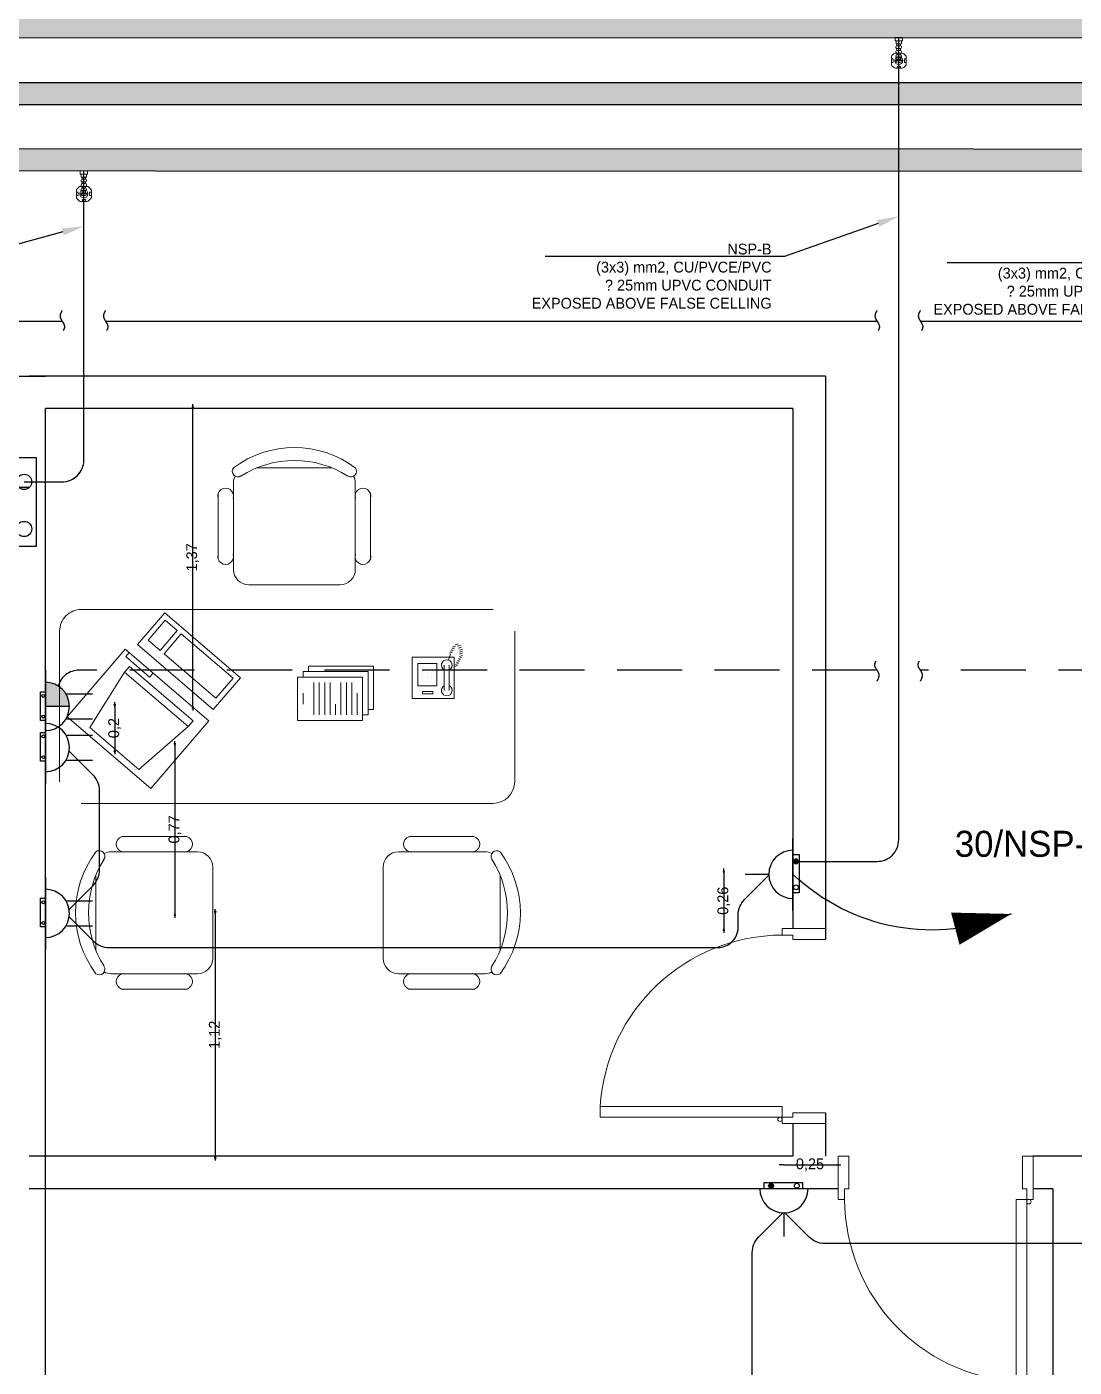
# Model space of a CAD drawing. Extents: x -1451 to 148, y -12854 to 856.
# Drawn here: x 55.79 to 60.62, y 341.7 to 347.89 of the extents above; entities that cross this region are included whole.
import ezdxf
from ezdxf import colors
from ezdxf.entities.mleader import LeaderData, LeaderLine
from ezdxf.enums import TextEntityAlignment as Align
from ezdxf.math import Vec2, Vec3

# ---------------------------------------------------------------- set-up
doc = ezdxf.new("R2010")
doc.units = 0
doc.header["$LTSCALE"] = 0.15
for name, pattern in [('CONTINOUS', [0]), ('HIDDEN', [0.375, 0.25, -0.125]), ('HIDDEN-Z', [3, 2, -1])]:
    doc.linetypes.add(name, pattern=pattern)
doc.layers.get('0').update_dxf_attribs({"color": 252})
doc.layers.get('Defpoints').update_dxf_attribs({"color": 252})
for name, color, linetype in [('0 BDH', 252, 'Continuous'), ('0 NORMAL WIRING', 252, 'Continuous'), ('0 sockets', 252, 'Continuous'), ('0 TEXTT', 4, 'Continuous'), ('0 TRATS', 252, 'Continuous'), ('0 UPS WIRING', 252, 'Continuous'), ('0 WIRING 3', 4, 'Continuous'), ('AUTOINCR', 7, 'Continuous'), ('CPTOOLS-TRAY', 1, 'Continuous'), ('E-SOCK', 2, 'Continuous'), ('E-TEXT25', 3, 'Continuous'), ('TEXT', 3, 'Continuous'), ('WIRING', 4, 'Continuous')]:
    doc.layers.add(name, color=color, linetype=linetype)
for name, color, linetype, lineweight in [('0 DIM', 6, 'Continuous', 5), ('0 LEGEND', 140, 'Continuous', 0), ('DOOR', 252, 'Continuous', 20), ('EL-PULL BOX-50', 3, 'Continuous', 0), ('sofa', 252, 'Continuous', 9), ('TMG-LC-ACCEORISE', 1, 'Continuous', 0), ('wall', 252, 'Continuous', 30)]:
    doc.layers.add(name, color=color, linetype=linetype, lineweight=lineweight)
doc.styles.add('T25', font='times.ttf', dxfattribs={"height": 2.5})
doc.dimstyles.new('ISO-25', dxfattribs={"dimtxt": 0.05, "dimasz": 0.01, "dimexe": 0, "dimexo": 0, "dimtad": 0, "dimtoh": 1, "dimtxsty": 'Standard', "dimblk": 'CLOSED', "dimcen": 2.5, "dimse1": 1, "dimse2": 1, "dimclrd": 1, "dimadec": 0, "dimazin": 0, "dimtfac": 1, "dimtix": 1, "dimtmove": 1, "dimatfit": 0, "dimfxl": 1, "dimarcsym": 0})

# ---------------------------------------------------------------- blocks, each defined once
blk = doc.blocks.new('D90')
at = {"layer": 'DOOR'}
for points in [[(0.03, 0.2), (0.03, 1.04), (0.0783, 1.04), (0.0783, 0.2)], [(0.03, 0.2), (0, 0.2), (0, 0), (0.05, 0), (0.05, 0.15), (0.03, 0.15)], [(0.87, 0.2), (0.9, 0.2), (0.9, 0), (0.85, 0), (0.85, 0.15), (0.87, 0.15)]]:
    blk.add_lwpolyline(points, close=True, dxfattribs=at)
blk.add_circle((0.02, 0.21), 0.01, dxfattribs=at)
blk.add_arc((0.0251, 0.1967), 0.8449, 0.22177, 86.38894, dxfattribs=at)
blk = doc.blocks.new('CHAIR7')
for p, q in [((5.12, 15.04), (17.88, 15.04)), ((20, 12), (3, 12)), ((0, 9), (0, -9)), ((23, -7.44), (23, 7.44)), ((3, -12), (20, -12)), ((5.12, -15), (17.88, -15))]:
    blk.add_line(p, q)
for centre, radius, start, end in [((5.56, 13.54), 1.56, 73.7398, 286.2602), ((17.44, 13.54), 1.56, 253.7398, 106.2602), ((3, 9), 3, 90, 180), ((20, 9), 3, 62.4156, 90), ((22.34, 11.12), 1.1, 53.3099, 212.0274), ((7, 0), 20, 323.1301, 36.8699), ((4.82, 0), 19.64, 327.5758, 32.4242), ((3, -9), 3, 180, 270), ((22.34, -11.12), 1.1, 147.9726, 306.6901), ((5.56, -13.5), 1.56, 73.7398, 286.2602), ((17.44, -13.5), 1.56, 253.7398, 106.2602), ((20, -9), 3, 270, 297.5844)]:
    blk.add_arc(centre, radius, start, end)
blk = doc.blocks.new('RECTANG')
for p, q in [((1, 1), (0, 1)), ((0, 1), (0, 0)), ((1, 0), (1, 1)), ((0, 0), (1, 0))]:
    blk.add_line(p, q)
blk = doc.blocks.new('IBMAT', base_point=(61, 306))
for p, q in [((75, 307), (75, 306)), ((81, 307), (75, 307)), ((81, 306), (81, 307))]:
    blk.add_line(p, q)
at = {"xscale": 21, "yscale": 17, "zscale": 21}
blk.add_blockref('RECTANG', (61, 306), dxfattribs=at)
blk = doc.blocks.new('KEYBOARD', base_point=(60, 294))
for p, xscale, yscale, zscale in [((60, 294), 19, 8, 19), ((61, 295), 13, 5, 13), ((75, 295), 3, 5, 3)]:
    blk.add_blockref('RECTANG', p, dxfattribs=dict(xscale=xscale, yscale=yscale, zscale=zscale))
blk = doc.blocks.new('FNCOMP')
for p, q in [((-6.64, 16.23), (-8.5, 3.5)), ((6.08, 16.23), (-6.64, 16.23)), ((8, 3.5), (6.08, 16.23)), ((-8.5, 3.5), (-8.5, 2.04)), ((8, 3.5), (-8.5, 3.5)), ((8, 2.04), (8, 3.5)), ((-8.5, 2.04), (8, 2.04))]:
    blk.add_line(p, q)
at = {"xscale": 1.033846153846154, "yscale": 1.033846153846154, "zscale": 1.033846153846154}
for name, p in [('IBMAT', (-10.86, 0)), ('KEYBOARD', (-10.05, -10.5))]:
    blk.add_blockref(name, p, dxfattribs=at)
blk = doc.blocks.new('FNPHONE')
for p, q in [((-7.29, 6.54), (-7.29, 1.54)), ((-6.29, 6.54), (-6.29, 1.54)), ((-3.87, 4.85), (-3.87, 4.85)), ((-3.87, 3.91), (-3.87, 3.91)), ((-3.87, 2.97), (-3.87, 2.97)), ((-2.94, 4.85), (-2.94, 4.85)), ((-2.94, 3.91), (-2.94, 3.91)), ((-2.94, 2.97), (-2.94, 2.97)), ((-2, 4.85), (-2, 4.85)), ((-2, 3.91), (-2, 3.91)), ((-2, 2.97), (-2, 2.97)), ((-9.1, 0.22), (-9.7, 0.02)), ((-8.9, 0.62), (-9.5, 0.42)), ((-8.7, 1.02), (-9.3, 0.82)), ((-8.5, 1.42), (-9.1, 1.22)), ((-8.3, 1.82), (-8.9, 1.62)), ((-7.14, 0.56), (-7.5, -0.58)), ((-3.87, 2.03), (-3.87, 2.03)), ((-2.94, 2.03), (-2.94, 2.03)), ((-2, 2.03), (-2, 2.03)), ((-9.3, -0.18), (-9.9, -0.38)), ((-9.3, -0.58), (-9.9, -0.78)), ((-9.3, -0.98), (-9.9, -1.18)), ((-9.3, -1.38), (-9.9, -1.58)), ((-9.1, -1.78), (-9.7, -1.98)), ((-8.9, -2.18), (-9.5, -2.38)), ((-8.43, -2.46), (-9.03, -2.66)), ((-7.9, -1.98), (-8.5, -2.18)), ((-7.7, -1.58), (-8.3, -1.78)), ((-7.5, -1.18), (-8.1, -1.38)), ((-7.3, -0.78), (-7.9, -0.98))]:
    blk.add_line(p, q)
for centre, start, end in [((-6.79, 6.54), 298.4915, 241.5085), ((-6.79, 1.54), 118.4915, 61.5085)]:
    blk.add_arc(centre, 1.05, start, end)
for p, xscale, yscale, zscale in [((-8.21, 0), 8.20528234483245, 8.104073169521023, 8.20528234483245), ((-4.81, 1.25), 3.75, 4.375, 3.75), ((-4.03, 6.72), 2.03125, 0.46875, 2.03125)]:
    blk.add_blockref('RECTANG', p, dxfattribs=dict(xscale=xscale, yscale=yscale, zscale=zscale))
blk = doc.blocks.new('ARCH')
at = {"layer": 'sofa'}
for p, q in [((58.0409, 344.4032), (58.0409, 345.0976)), ((56.0409, 344.3032), (57.9409, 344.3032))]:
    blk.add_line(p, q, dxfattribs=at)
blk.add_lwpolyline([(57.9409, 345.1976), (56.0409, 345.1976, 0.414214), (55.9409, 345.0976), (55.9409, 344.4032)], format="xyb", dxfattribs=at)
for points in [[(57.3644, 344.7361), (57.3894, 344.7361), (57.3894, 344.9361), (57.0894, 344.9361), (57.0894, 344.9111)], [(57.0394, 344.6861), (57.3394, 344.6861), (57.3394, 344.8861), (57.0394, 344.8861), (57.0394, 344.6861)], [(57.3394, 344.7111), (57.3644, 344.7111), (57.3644, 344.9111), (57.0644, 344.9111), (57.0644, 344.8861)], [(57.0644, 344.7611), (57.0644, 344.8111)], [(57.1144, 344.7111), (57.1144, 344.8611)], [(57.1394, 344.7111), (57.1394, 344.8611)], [(57.1644, 344.7111), (57.1644, 344.8611)], [(57.1894, 344.7111), (57.1894, 344.8611)], [(57.2394, 344.7111), (57.2394, 344.8611)], [(57.2644, 344.7111), (57.2644, 344.8611)], [(57.2894, 344.7111), (57.2894, 344.8611)], [(57.3144, 344.7111), (57.3144, 344.8111)], [(57.2144, 344.7111), (57.2144, 344.7611)]]:
    blk.add_lwpolyline(points, dxfattribs=at)
blk.add_arc((57.9409, 344.4032), 0.1, 270, 0, dxfattribs=at)
at = {"layer": 'wall'}
for p, q in [((53.325, 346.275), (55.875, 346.275)), ((59.475, 346.275), (55.8, 346.275)), ((59.475, 346.275), (59.475, 343.6755)), ((55.875, 341.4664), (55.875, 346.125)), ((59.325, 346.125), (55.875, 346.125)), ((59.325, 346.125), (59.325, 343.7255)), ((59.475, 342.8755), (59.475, 342.675)), ((59.325, 342.8255), (59.325, 342.675)), ((59.325, 342.675), (55.8, 342.675)), ((60.7663, 342.675), (60.4337, 342.675)), ((59.5337, 342.525), (55.8, 342.525)), ((60.525, 342.525), (60.4337, 342.525)), ((60.525, 342.525), (60.525, 339.1))]:
    blk.add_line(p, q, dxfattribs=at)
at = {"layer": 'DOOR'}
for p, rotation in [((59.475, 342.8255), 90), ((60.4337, 342.675), 180)]:
    blk.add_blockref('D90', p, dxfattribs=dict(at, rotation=rotation))
at = {"layer": 'sofa'}
for name, p, xscale, yscale, zscale, rotation in [('CHAIR7', (57.0243, 345.3122), 0.0234375, 0.0234375, 0.0234375, 90), ('FNCOMP', (56.4364, 344.8495), 0.02343749999997079, 0.02343749999997079, 0.02343749999997079, 139.3987053547845), ('FNPHONE', (57.5685, 344.9773), 0.0234375, 0.0234375, 0.0234375, 180), ('CHAIR7', (56.6474, 343.7985), 0.0234375, 0.0234375, 0.0234375, 180), ('CHAIR7', (57.4344, 343.7985), -0.0234375, 0.0234375, 0.0234375, 180)]:
    blk.add_blockref(name, p, dxfattribs=dict(at, xscale=xscale, yscale=yscale, zscale=zscale, rotation=rotation))
blk = doc.blocks.new('*U292')
at = {"linetype": 'ByBlock'}
h = blk.add_hatch(dxfattribs=at)
h.set_pattern_fill('ANGLE', color=2)
h.set_pattern_definition([(0, (-301.6926, 2.516), (0, 6.985), [5.08, -1.905]), (90, (-301.6926, 2.516), (-6.985, 4e-16), [5.08, -1.905])])
h.paths.add_polyline_path([(87, -25, 1), (127, -25, 1)])
at = {"color": 6, "linetype": 'ByBlock'}
blk.add_lwpolyline([(-154, 0), (164, 0), (164, -52), (-154, -52)], close=True, dxfattribs=at)
for centre in [(-107, -25), (107, -25)]:
    blk.add_circle(centre, 20.1, dxfattribs=at)
at = {"layer": 'E-SOCK'}
for p, q in [((0, 200), (0, 395)), ((-300, 0), (300, 0))]:
    blk.add_line(p, q, dxfattribs=at)
blk.add_arc((0, 0), 200, 0, 180, dxfattribs=at)
blk = doc.blocks.new('s')
at = {"layer": '0 BDH', "linetype": 'ByBlock'}
h = blk.add_hatch(dxfattribs=at)
h.set_pattern_fill('ANGLE', color=2)
h.set_pattern_definition([(0, (-147.759, -393.318), (0, 6.985), [5.08, -1.905]), (90, (-147.759, -393.318), (-6.985, 4e-16), [5.08, -1.905])])
h.paths.add_polyline_path([(0.0729, 0.0022, 1), (0.0545, 0.0022, 1)])
at = {"layer": '0 BDH', "color": 6, "linetype": 'ByBlock'}
blk.add_lwpolyline([(-0.0887, 0.015), (0.0887, 0.015), (0.0887, -0.015), (-0.0887, -0.015)], close=True, dxfattribs=at)
for centre in [(-0.0637, 0.0022), (0.0637, 0.0022)]:
    blk.add_circle(centre, 0.00918, dxfattribs=at)
blk = doc.blocks.new('*U276')
at = {"layer": 'E-SOCK'}
for p, q in [((-0.0767, -0.0214), (-0.0767, 0.1424)), ((0.0767, -0.0214), (0.0767, 0.1424)), ((-0.2228, -0.1485), (0.2228, -0.1485))]:
    blk.add_line(p, q, dxfattribs=at)
blk.add_arc((0, -0.1485), 0.1485, 0, 180, dxfattribs=at)
at = {"layer": '0 BDH', "color": 6, "linetype": 'ByBlock'}
blk.add_blockref('s', (-0.005, -0.163), dxfattribs=at)
blk = doc.blocks.new('*U277')
at = {"layer": 'E-SOCK'}
for p, q in [((-0.0767, -0.0214), (-0.0767, 0.1424)), ((0.0767, -0.0214), (0.0767, 0.1424)), ((-0.2228, -0.1485), (0.2228, -0.1485))]:
    blk.add_line(p, q, dxfattribs=at)
blk.add_arc((0, -0.1485), 0.1485, 0, 180, dxfattribs=at)
at = {"layer": '0 BDH', "color": 6, "linetype": 'ByBlock'}
blk.add_blockref('s', (-0.005, -0.163), dxfattribs=at)
blk = doc.blocks.new('*U282')
at = {"layer": 'E-SOCK'}
h = blk.add_hatch(color=256, dxfattribs=at)
h.dxf.hatch_style = 1
h.paths.add_polyline_path([(0, 0.0743, 0.414214), (-0.1485, -0.0743), (0, -0.0743)])
for p, q in [((-0.0767, 0.0529), (-0.0767, 0.2167)), ((0.0767, 0.0529), (0.0767, 0.2167)), ((-0.2228, -0.0743), (0.2228, -0.0743))]:
    blk.add_line(p, q, dxfattribs=at)
blk.add_lwpolyline([(0, 0.0743), (0, -0.0743)], dxfattribs=at)
blk.add_arc((0, -0.0743), 0.1485, 0, 180, dxfattribs=at)
at = {"layer": '0 BDH', "color": 6, "linetype": 'ByBlock'}
blk.add_blockref('s', (-0.0014, -0.0892), dxfattribs=at)
blk = doc.blocks.new('HAND DRYER')
at = {"linetype": 'ByBlock'}
h = blk.add_hatch(dxfattribs=at)
h.set_pattern_fill('ANGLE', color=2)
h.set_pattern_definition([(0, (0, 0), (0, 6.985), [5.08, -1.905]), (90, (0, 0), (-6.985, 4e-16), [5.08, -1.905])])
h.paths.add_polyline_path([(0.0979, -0.0691, 1), (0.1919, -0.0691, 1)])
at = {"color": 6, "linetype": 'ByBlock'}
blk.add_lwpolyline([(-0.2534, 0), (0.2946, 0), (0.2946, -0.1437), (-0.2534, -0.1437)], close=True, dxfattribs=at)
for centre in [(-0.1449, -0.0691), (0.1449, -0.0691)]:
    blk.add_circle(centre, 0.047, dxfattribs=at)
at = {"layer": 'E-SOCK'}
blk.add_lwpolyline([(0.4, 0.4), (0.4, 0), (-0.4, 0), (-0.4, 0.4)], close=True, dxfattribs=at)
at = {"layer": 'E-TEXT25', "style": 'T25'}
blk.add_text('HD', height=0.18563, dxfattribs=at).set_placement((-0.1745, 0.1154))
blk = doc.blocks.new('*U64')
at = {"transparency": 33554687}
blk.add_line((-558.4, 70.7), (-626.2, 129.6), dxfattribs=at)
blk.add_lwpolyline([(-626.2, 129.6, 0, 96, 0), (-492.9, 30.1, 96, 96, 0)], format="xyseb", dxfattribs=at)
at = {"ltscale": 0.2, "transparency": 33554687}
blk.add_arc((-214.3, 542.2), 583, 225.0509, 291.5678, dxfattribs=at)
blk = doc.blocks.new('N')
at = {"layer": 'TEXT', "transparency": 33554687, "xscale": -0.0016, "yscale": 0.0016, "zscale": 0.0016, "rotation": 68.01807446485657}
blk.add_blockref('*U64', (0, 0), dxfattribs=at)
blk = doc.blocks.new('*U299')
at = {"layer": 'CPTOOLS-TRAY'}
h = blk.add_hatch(dxfattribs=at)
h.set_pattern_fill('HEX', color=0, scale=0.005)
h.paths.add_polyline_path([(0.05, 46.3971), (-0.05, 46.3971), (-0.05, 0), (0.05, 0)])
at = {"layer": 'CPTOOLS-TRAY', "color": 0}
blk.add_lwpolyline([(0.05, 46.3971), (-0.05, 46.3971), (-0.05, 0), (0.05, 0)], close=True, dxfattribs=at)
blk = doc.blocks.new('K7X7X1U5B4')
at = {"layer": '0 WIRING 3', "color": 0, "linetype": 'ByBlock', "rotation": 270}
blk.add_blockref('*U299', (44.2716, 347.5774), dxfattribs=at)
blk = doc.blocks.new('*U237')
at = {"layer": 'CPTOOLS-TRAY'}
h = blk.add_hatch(dxfattribs=at)
h.set_pattern_fill('HEX', color=0, scale=0.005)
h.paths.add_polyline_path([(0.05, 45.3064), (-0.05, 45.3064), (-0.05, 0), (0.05, 0)])
at = {"layer": 'CPTOOLS-TRAY', "color": 0}
blk.add_lwpolyline([(0.05, 45.3064), (-0.05, 45.3064), (-0.05, 0), (0.05, 0)], close=True, dxfattribs=at)
blk = doc.blocks.new('C5A2A8X4T8')
at = {"layer": '0 TRATS', "color": 0, "linetype": 'ByBlock', "rotation": 89.99340479670673}
blk.add_blockref('*U237', (90.3619, 347.268), dxfattribs=at)
blk = doc.blocks.new('*U258')
at = {"layer": 'CPTOOLS-TRAY'}
h = blk.add_hatch(dxfattribs=at)
h.set_pattern_fill('HEX', color=0, scale=0.005)
h.paths.add_polyline_path([(0.05, 45.5318), (-0.05, 45.5318), (-0.05, 0), (0.05, 0)])
at = {"layer": 'CPTOOLS-TRAY', "color": 0}
blk.add_lwpolyline([(0.05, 45.5318), (-0.05, 45.5318), (-0.05, 0), (0.05, 0)], close=True, dxfattribs=at)
blk = doc.blocks.new('W2J0O4G0K3')
at = {"layer": '0 TRATS', "color": 0, "linetype": 'ByBlock', "rotation": 89.99794390025974}
blk.add_blockref('*U258', (90.9795, 347.8855), dxfattribs=at)
blk = doc.blocks.new('endtick', base_point=(-3267.27, -69559.4))
at = {"layer": 'WIRING', "color": 2, "linetype": 'HIDDEN'}
blk.add_spline([(-3267.27, -69509.4), (-3276.985, -69534.4), (-3267.27, -69559.4), (-3256.425, -69584.4), (-3267.27, -69609.4)], degree=3, dxfattribs=at)
blk = doc.blocks.new('JUNCTION BOX 2')
at = {"layer": 'TMG-LC-ACCEORISE', "color": 1, "ltscale": 0.4}
blk.add_lwpolyline([(-27, -85), (27, -85, 0.198912), (40, -79), (54, -66, 0.198912), (59, -53), (59, 2, 0.198912), (54, 15), (40, 28, 0.198912), (27, 34), (-27, 34, 0.198912), (-40, 28), (-54, 15, 0.198912), (-60, 2), (-60, -25), (-60, -53, 0.198912), (-54, -66), (-40, -79, 0.198912)], format="xyb", close=True, dxfattribs=at)
for points in [[(-14, 34), (12, 34), (12, 20), (-14, 20)], [(-60, -12), (-60, -39), (-45, -39), (-45, -12)], [(-14, -85), (12, -85), (12, -71), (-14, -71)], [(59, -12), (59, -39), (45, -39), (45, -12)]]:
    blk.add_lwpolyline(points, close=True, dxfattribs=at)
at = {"layer": 'TMG-LC-ACCEORISE', "color": 1}
for points in [[(0, 7), (0, -58)], [(-32, -25), (32, -25)]]:
    blk.add_lwpolyline(points, dxfattribs=at)
blk.add_circle((0, -25), 32.2, dxfattribs=at)
blk = doc.blocks.new('EMT CON. ADAPTER')
at = {"linetype": 'CONTINOUS'}
for points in [[(-60, 25), (-60, -25), (-30, -25), (-30, 25)], [(0, 35), (-30, 35), (-30, -35), (0, -35)]]:
    blk.add_lwpolyline(points, close=True, dxfattribs=at)
blk = doc.blocks.new('WERG')
at = {"layer": '0 LEGEND', "color": 1, "ltscale": 0.05}
for p, q in [((-43, 16), (-43, -16)), ((-27, 26), (-33, 26)), ((-17, 17), (0, 17)), ((-17, -16), (-17, 16)), ((-33, -26), (-27, -26)), ((-17, -17), (0, -17))]:
    blk.add_line(p, q, dxfattribs=at)
for centre, start, end in [((-33, 16), 90.0002, 180.0002), ((-27, 16), 0.0002, 90.0002), ((-33, -16), 180.0002, 270.0002), ((-27, -16), 270.0002, 0.0002)]:
    blk.add_arc(centre, 10, start, end, dxfattribs=at)
blk = doc.blocks.new('*U304')
at = {"layer": '0 LEGEND', "ltscale": 0.05}
for p in [(-189, 0), (-146, 0), (-103, 0), (-60, 0)]:
    blk.add_blockref('WERG', p, dxfattribs=at)
at = {"layer": '0 LEGEND', "ltscale": 0.05, "xscale": -1, "rotation": 180}
blk.add_blockref('EMT CON. ADAPTER', (0, 0), dxfattribs=at)
blk = doc.blocks.new('DD')
at = {"layer": 'EL-PULL BOX-50', "extrusion": (-3.54521e-15, -0.013854, 0.999904), "xscale": -0.002311763713811701, "yscale": 0.002311763713811701, "zscale": 0.002311763713811699, "rotation": 180}
blk.add_blockref('JUNCTION BOX 2', (0, 0.367, -0.001), dxfattribs=at)
at = {"layer": 'EL-PULL BOX-50', "xscale": -0.001964999156739888, "yscale": 0.001964999156739888, "zscale": 0.001964999156739888, "rotation": 90}
blk.add_blockref('*U304', (0, 0), dxfattribs=at)
blk = doc.blocks.new('_Closed')
at = {"color": 0, "linetype": 'ByBlock', "lineweight": -2}
for p, q in [((-1, 0.17), (0, 0)), ((-1, 0.17), (-1, -0.17)), ((0, 0), (-1, -0.17)), ((0, 0), (-1, 0))]:
    blk.add_line(p, q, dxfattribs=at)
blk = doc.blocks.new('*D452')
at = {"layer": '0 DIM', "color": 1, "linetype": 'ByBlock', "lineweight": -2, "transparency": 16777216}
for p, q in [((56.5551, 346.135), (56.5551, 346.145)), ((56.5551, 344.7515), (56.5551, 346.125)), ((56.5551, 344.7415), (56.5551, 344.7315))]:
    blk.add_line(p, q, dxfattribs=at)
at = {"layer": 'Defpoints', "color": 0, "linetype": 'ByBlock', "transparency": 16777216}
for p in [(55.875, 346.125), (56.5551, 346.125), (55.8638, 344.7515)]:
    blk.add_point(p, dxfattribs=at)
at = {"layer": '0 DIM', "color": 1, "linetype": 'ByBlock', "lineweight": -2, "transparency": 16777216, "xscale": 0.01, "yscale": 0.01, "zscale": 0.01}
for p, rotation in [((56.5551, 346.125), 270), ((56.5551, 344.7515), 90)]:
    blk.add_blockref('_Closed', p, dxfattribs=dict(at, rotation=rotation))
at = {"layer": '0 DIM', "color": 0, "linetype": 'ByBlock', "transparency": 16777216, "insert": (56.5551, 345.4382), "char_height": 0.05, "attachment_point": 5, "rotation": 90}
blk.add_mtext('1,37', dxfattribs=at)
blk = doc.blocks.new('*D454')
at = {"layer": '0 DIM', "color": 1, "linetype": 'ByBlock', "lineweight": -2, "transparency": 16777216}
for p, q in [((56.195, 344.7604), (56.195, 344.7704)), ((56.195, 344.7504), (56.195, 344.5503)), ((56.195, 344.5403), (56.195, 344.5303))]:
    blk.add_line(p, q, dxfattribs=at)
at = {"layer": 'Defpoints', "color": 0, "linetype": 'ByBlock', "transparency": 16777216}
for p in [(55.86, 344.7504), (55.86, 344.5503), (56.195, 344.5503)]:
    blk.add_point(p, dxfattribs=at)
at = {"layer": '0 DIM', "color": 1, "linetype": 'ByBlock', "lineweight": -2, "transparency": 16777216, "xscale": 0.01, "yscale": 0.01, "zscale": 0.01}
for p, rotation in [((56.195, 344.7504), 270), ((56.195, 344.5503), 90)]:
    blk.add_blockref('_Closed', p, dxfattribs=dict(at, rotation=rotation))
at = {"layer": '0 DIM', "color": 0, "linetype": 'ByBlock', "transparency": 16777216, "insert": (56.195, 344.6504), "char_height": 0.05, "attachment_point": 5, "rotation": 90}
blk.add_mtext('0,2', dxfattribs=at)
blk = doc.blocks.new('*D455')
at = {"layer": '0 DIM', "color": 1, "linetype": 'ByBlock', "lineweight": -2, "transparency": 16777216}
for p, q in [((56.4731, 344.5806), (56.4731, 344.5906)), ((56.4731, 344.5706), (56.4731, 343.7957)), ((56.4731, 343.7857), (56.4731, 343.7757))]:
    blk.add_line(p, q, dxfattribs=at)
at = {"layer": 'Defpoints', "color": 0, "linetype": 'ByBlock', "transparency": 16777216}
for p in [(55.8616, 344.5706), (55.875, 343.7957), (56.4731, 343.7957)]:
    blk.add_point(p, dxfattribs=at)
at = {"layer": '0 DIM', "color": 1, "linetype": 'ByBlock', "lineweight": -2, "transparency": 16777216, "xscale": 0.01, "yscale": 0.01, "zscale": 0.01}
for p, rotation in [((56.4731, 344.5706), 270), ((56.4731, 343.7957), 90)]:
    blk.add_blockref('_Closed', p, dxfattribs=dict(at, rotation=rotation))
at = {"layer": '0 DIM', "color": 0, "linetype": 'ByBlock', "transparency": 16777216, "insert": (56.4731, 344.1832), "char_height": 0.05, "attachment_point": 5, "rotation": 90}
blk.add_mtext('0,77', dxfattribs=at)
blk = doc.blocks.new('*D456')
at = {"layer": '0 DIM', "color": 1, "linetype": 'ByBlock', "lineweight": -2, "transparency": 16777216}
for p, q in [((56.6594, 343.8057), (56.6594, 343.8157)), ((56.6594, 343.7957), (56.6594, 342.675)), ((56.6594, 342.665), (56.6594, 342.655))]:
    blk.add_line(p, q, dxfattribs=at)
at = {"layer": 'Defpoints', "color": 0, "linetype": 'ByBlock', "transparency": 16777216}
for p in [(55.875, 343.7957), (55.875, 342.675), (56.6594, 342.675)]:
    blk.add_point(p, dxfattribs=at)
at = {"layer": '0 DIM', "color": 1, "linetype": 'ByBlock', "lineweight": -2, "transparency": 16777216, "xscale": 0.01, "yscale": 0.01, "zscale": 0.01}
for p, rotation in [((56.6594, 343.7957), 270), ((56.6594, 342.675), 90)]:
    blk.add_blockref('_Closed', p, dxfattribs=dict(at, rotation=rotation))
at = {"layer": '0 DIM', "color": 0, "linetype": 'ByBlock', "transparency": 16777216, "insert": (56.6594, 343.2354), "char_height": 0.05, "attachment_point": 5, "rotation": 90}
blk.add_mtext('1,12', dxfattribs=at)
blk = doc.blocks.new('*D457')
at = {"layer": '0 DIM', "color": 1, "linetype": 'ByBlock', "lineweight": -2, "transparency": 16777216}
for p, q in [((59.0061, 343.9923), (59.0061, 344.0023)), ((59.0061, 343.9823), (59.0061, 343.7255)), ((59.0061, 343.7155), (59.0061, 343.7055))]:
    blk.add_line(p, q, dxfattribs=at)
at = {"layer": 'Defpoints', "color": 0, "linetype": 'ByBlock', "transparency": 16777216}
for p in [(59.3466, 343.9823), (59.0061, 343.7255), (59.3466, 343.7255)]:
    blk.add_point(p, dxfattribs=at)
at = {"layer": '0 DIM', "color": 1, "linetype": 'ByBlock', "lineweight": -2, "transparency": 16777216, "xscale": 0.01, "yscale": 0.01, "zscale": 0.01}
for p, rotation in [((59.0061, 343.9823), 270), ((59.0061, 343.7255), 90)]:
    blk.add_blockref('_Closed', p, dxfattribs=dict(at, rotation=rotation))
at = {"layer": '0 DIM', "color": 0, "linetype": 'ByBlock', "transparency": 16777216, "insert": (59.0061, 343.8539), "char_height": 0.05, "attachment_point": 5, "rotation": 90}
blk.add_mtext('0,26', dxfattribs=at)
blk = doc.blocks.new('*D458')
at = {"layer": '0 DIM', "color": 1, "linetype": 'ByBlock', "lineweight": -2, "transparency": 16777216}
for p, q in [((59.2711, 342.6354), (59.2611, 342.6354)), ((59.2811, 342.6354), (59.5265, 342.6354)), ((59.5365, 342.6354), (59.5465, 342.6354))]:
    blk.add_line(p, q, dxfattribs=at)
at = {"layer": 'Defpoints', "color": 0, "linetype": 'ByBlock', "transparency": 16777216}
for p in [(59.5265, 342.6354), (59.2811, 342.5395), (59.5265, 342.5395)]:
    blk.add_point(p, dxfattribs=at)
at = {"layer": '0 DIM', "color": 1, "linetype": 'ByBlock', "lineweight": -2, "transparency": 16777216, "xscale": 0.01, "yscale": 0.01, "zscale": 0.01}
blk.add_blockref('_Closed', (59.2811, 342.6354), dxfattribs=at)
at = {"layer": '0 DIM', "color": 1, "linetype": 'ByBlock', "lineweight": -2, "transparency": 16777216, "xscale": 0.01, "yscale": 0.01, "zscale": 0.01, "rotation": 180}
blk.add_blockref('_Closed', (59.5265, 342.6354), dxfattribs=at)
at = {"layer": '0 DIM', "color": 0, "linetype": 'ByBlock', "transparency": 16777216, "insert": (59.4038, 342.6354), "char_height": 0.05, "attachment_point": 5}
blk.add_mtext('0,25', dxfattribs=at)

msp = doc.modelspace()

# ---------------------------------------------------------------- linework, layer by layer
at = {"layer": '0 NORMAL WIRING', "color": 3}
for points in [[(47.405, 346.3863), (47.5171, 346.4984, -0.198912), (47.5878, 346.5277), (55.9527, 346.5277)], [(55.9849, 343.8139), (56.0957, 343.9248, 0.198912), (56.125, 343.9955), (56.125, 344.3631, 0.198912), (56.0957, 344.4338), (55.9852, 344.5443)], [(55.9852, 343.7796), (56.0973, 343.6674, 0.198912), (56.168, 343.6381), (58.9794, 343.6381, 0.414214), (59.0722, 343.731), (59.0722, 343.7884, -0.198912), (59.1015, 343.8591), (59.2137, 343.9713)], [(60.4137, 340.229), (60.3016, 340.3411, 0.198912), (60.2309, 340.3704), (59.2373, 340.3704, -0.414214), (59.1373, 340.4704), (59.1373, 342.2309, -0.198912), (59.1666, 342.3016), (59.2787, 342.4137)], [(61.912, 342.4137), (61.7999, 342.3015, -0.198912), (61.7292, 342.2723), (59.4708, 342.2723, -0.198912), (59.4001, 342.3015), (59.288, 342.4137)]]:
    msp.add_lwpolyline(points, format="xyb", dxfattribs=at)
for points in [[(56.1527, 346.5277), (59.7133, 346.5277)], [(59.9133, 346.5277), (61.3, 346.5277)]]:
    msp.add_lwpolyline(points, dxfattribs=at)
at = {"layer": '0 sockets', "color": 1, "linetype": 'ByBlock'}
msp.add_lwpolyline([(59.3499, 344.0353), (59.7133, 344.0353, 0.414214), (59.8133, 344.1353), (59.8133, 347.8367)], format="xyb", dxfattribs=at)
at = {"layer": '0 sockets', "color": 4, "linetype": 'ByBlock'}
msp.add_lwpolyline([(55.7768, 345.7867), (55.9527, 345.7867, 0.414214), (56.0527, 345.8867), (56.0527, 347.2219)], format="xyb", dxfattribs=at)
at = {"layer": '0 UPS WIRING', "color": 2, "linetype": 'HIDDEN-Z'}
msp.add_lwpolyline([(59.7133, 344.9177), (56.0307, 344.9177, 0.337335), (55.9343, 344.8443)], format="xyb", dxfattribs=at)
msp.add_lwpolyline([(61.3, 344.9177), (59.9133, 344.9177)], dxfattribs=at)

# ---------------------------------------------------------------- block references
at = {"layer": '0 BDH', "color": 6, "linetype": 'ByBlock'}
for p, rotation in [((59.325, 343.9755), 270), ((55.6137, 342.724), 135.0000000000076)]:
    msp.add_blockref('N', p, dxfattribs=dict(at, rotation=rotation))
at = {"layer": '0 sockets', "color": 3}
msp.add_blockref('ARCH', (0, 0), dxfattribs=at)
for name, p, xscale, yscale, zscale, rotation in [('*U282', (55.9307, 344.7504), 0.75, 0.75, 0.75, 270), ('*U277', (55.9864, 344.5604), 0.75, 0.75, 0.75, 270), ('*U292', (59.325, 343.9755), 0.0005570000000000001, 0.0005570000000000001, 0.0005570000000000001, 90), ('*U276', (55.9864, 343.7957), 0.75, 0.75, 0.75, 270), ('*U292', (59.2837, 342.525), 0.000557, 0.000557, 0.000557, 180)]:
    msp.add_blockref(name, p, dxfattribs=dict(at, xscale=xscale, yscale=yscale, zscale=zscale, rotation=rotation))
at = {"layer": '0 TRATS', "color": 1, "linetype": 'ByBlock'}
msp.add_blockref('W2J0O4G0K3', (0, 0), dxfattribs=at)
at = {"layer": '0 TRATS', "color": 4, "linetype": 'ByBlock'}
msp.add_blockref('C5A2A8X4T8', (0, 0), dxfattribs=at)
at = {"layer": '0 TRATS', "color": 6, "linetype": 'ByBlock'}
msp.add_blockref('K7X7X1U5B4', (0, 0), dxfattribs=at)
at = {"layer": '0 UPS WIRING', "color": 2, "linetype": 'ByBlock', "xscale": 0.75, "yscale": 0.75, "zscale": 0.75, "rotation": 90}
msp.add_blockref('HAND DRYER', (55.725, 345.678), dxfattribs=at)
at = {"layer": '0 WIRING 3', "color": 6, "linetype": 'ByBlock'}
for name, p, xscale, yscale, zscale, rotation in [('DD', (59.8133, 347.8367), 0.25, 0.25, 0.25, 180), ('DD', (56.0527, 347.2219), 0.25, 0.25, 0.25, 180), ('endtick', (55.9527, 346.5277), 0.001000000000000022, 0.001000000000000022, 0.001000000000000022, 6.805070991447643e-05), ('endtick', (56.1527, 346.5277), 0.001000000000000022, 0.001000000000000022, 0.001000000000000022, 6.805071002276827e-05), ('endtick', (59.7133, 346.5277), 0.001000000000000022, 0.001000000000000022, 0.001000000000000022, 6.805070985224498e-05), ('endtick', (59.9133, 346.5277), 0.001000000000000022, 0.001000000000000022, 0.001000000000000022, 6.80507099410796e-05), ('endtick', (59.7133, 344.9177), 0.001, 0.001, 0.001, 180), ('endtick', (59.9133, 344.9177), 0.001, 0.001, 0.001, 180)]:
    msp.add_blockref(name, p, dxfattribs=dict(at, xscale=xscale, yscale=yscale, zscale=zscale, rotation=rotation))

# ---------------------------------------------------------------- texts
at = {"layer": 'AUTOINCR', "color": 1, "linetype": 'ByBlock'}
msp.add_text('30/NSP-B', height=0.12, dxfattribs=at).set_placement((60.072, 344.0206), align=Align.BOTTOM_LEFT)

# ---------------------------------------------------------------- dimensions: what is measured, and where the dimension line sits
at = {"layer": '0 DIM', "color": 6, "linetype": 'ByBlock'}
for base, p1, p2, picture, middle in [((56.5551, 346.125), (55.8638, 344.7515), (55.875, 346.125), '*D452', (56.5551, 345.4382)), ((56.195, 344.5503), (55.86, 344.7504), (55.86, 344.5503), '*D454', (56.195, 344.6504)), ((56.4731, 343.7957), (55.8616, 344.5706), (55.875, 343.7957), '*D455', (56.4731, 344.1832)), ((59.0061, 343.7255), (59.3466, 343.9823), (59.3466, 343.7255), '*D457', (59.0061, 343.8539)), ((56.6594, 342.675), (55.875, 343.7957), (55.875, 342.675), '*D456', (56.6594, 343.2354))]:
    dim = msp.add_linear_dim(base=base, p1=p1, p2=p2, angle=90, dimstyle='ISO-25', dxfattribs=at)
    dim.commit()
    dim.dimension.update_dxf_attribs({"geometry": picture, "text_midpoint": middle})
dim = msp.add_linear_dim(base=(59.5265, 342.6354), p1=(59.2811, 342.5395), p2=(59.5265, 342.5395), dimstyle='ISO-25', dxfattribs=at)
dim.commit()
dim.dimension.update_dxf_attribs({"geometry": '*D458', "text_midpoint": (59.4038, 342.6354)})

# ---------------------------------------------------------------- leaders
at = {"layer": '0 TEXTT', "color": 1, "linetype": 'ByBlock'}
ml = msp.add_multileader_mtext('Standard', dxfattribs=at)
ml.set_content('NSP-B \\P(3x3) mm2, CU/PVCE/PVC\\P? 25mm UPVC CONDUIT\\PEXPOSED ABOVE FALSE CELLING', color=6)
ml.set_leader_properties(color=4)
ml.build(insert=Vec2(0, 0))
ml.multileader.update_dxf_attribs({"text_right_attachment_type": 6, "dogleg_length": 0.05, "arrow_head_size": 0.1})
ctx = ml.context
ctx.base_point, ctx.char_height, ctx.arrow_head_size, ctx.landing_gap_size = Vec3(57.8833, 346.861), 0.05, 0.1, 0.01
ctx.right_attachment, ctx.text_align_type = 6, 2
notes = []
notes.append((ctx, [(0, (1, 1, 0), (59.2866, 346.826), (-1, 0), 0.05, [(0, [(59.8133, 347.0125)], 0, [])])]))
ctx.mtext.insert, ctx.mtext.width, ctx.mtext.alignment, ctx.mtext.flow_direction = Vec3(59.2266, 346.886), 6.216, 3, 5
at = {"layer": '0 TEXTT', "color": 6, "linetype": 'ByBlock'}
ml = msp.add_multileader_mtext('Standard', dxfattribs=at)
ml.set_content('{\\C4;NSP2-B\\P(3*4) MM2 CI/PVC/PVC\\PEXPOSED ABOVE FALSE CEILLING}', color=6)
ml.set_leader_properties(color=4)
ml.build(insert=Vec2(0, 0))
ml.multileader.update_dxf_attribs({"text_right_attachment_type": 6, "dogleg_length": 0.05, "arrow_head_size": 0.1})
ctx = ml.context
ctx.base_point, ctx.char_height, ctx.arrow_head_size, ctx.landing_gap_size = Vec3(54.5974, 346.8874), 0.05, 0.1, 0.01
ctx.right_attachment, ctx.text_align_type = 6, 2
notes.append((ctx, [(0, (1, 1, 0), (55.634, 346.8524), (-1, 0), 0.05, [(0, [(56.0527, 346.9662)], 0, [])])]))
ctx.mtext.insert, ctx.mtext.width, ctx.mtext.alignment, ctx.mtext.flow_direction = Vec3(55.574, 346.9124), 1.3175, 3, 5
at = {"layer": '0 TEXTT', "color": 1, "linetype": 'ByBlock'}
ml = msp.add_multileader_mtext('Standard', dxfattribs=at)
ml.set_content('NSP-B \\P(3x3) mm2, CU/PVCE/PVC\\P? 25mm UPVC CONDUIT\\PEXPOSED ABOVE FALSE CELLING', color=6)
ml.set_leader_properties(color=4)
ml.build(insert=Vec2(0, 0))
ml.multileader.update_dxf_attribs({"text_right_attachment_type": 6, "dogleg_length": 0.05, "arrow_head_size": 0.1})
ctx = ml.context
ctx.base_point, ctx.char_height, ctx.arrow_head_size, ctx.landing_gap_size = Vec3(59.7371, 346.8331), 0.05, 0.1, 0.01
ctx.right_attachment, ctx.text_align_type = 6, 2
notes.append((ctx, [(0, (1, 1, 0), (61.1405, 346.7981), (-1, 0), 0.05, [(0, [(61.4, 346.9659)], 0, [])])]))
ctx.mtext.insert, ctx.mtext.width, ctx.mtext.alignment, ctx.mtext.flow_direction = Vec3(61.0805, 346.8581), 6.216, 3, 5
for ctx, leaders in notes:
    for number, flags, end, landing, length, lines in leaders:
        leader = LeaderData()
        leader.index, (leader.has_last_leader_line, leader.has_dogleg_vector, leader.attachment_direction) = number, flags
        leader.last_leader_point, leader.dogleg_vector, leader.dogleg_length = Vec3(end), Vec3(landing), length
        for number, points, colour, breaks in lines:
            line = LeaderLine()
            line.index, line.vertices, line.color, line.breaks = number, Vec3.list(points), colors.encode_raw_color(colour), breaks
            leader.lines.append(line)
        ctx.leaders.append(leader)

doc.saveas('drawing.dxf')
